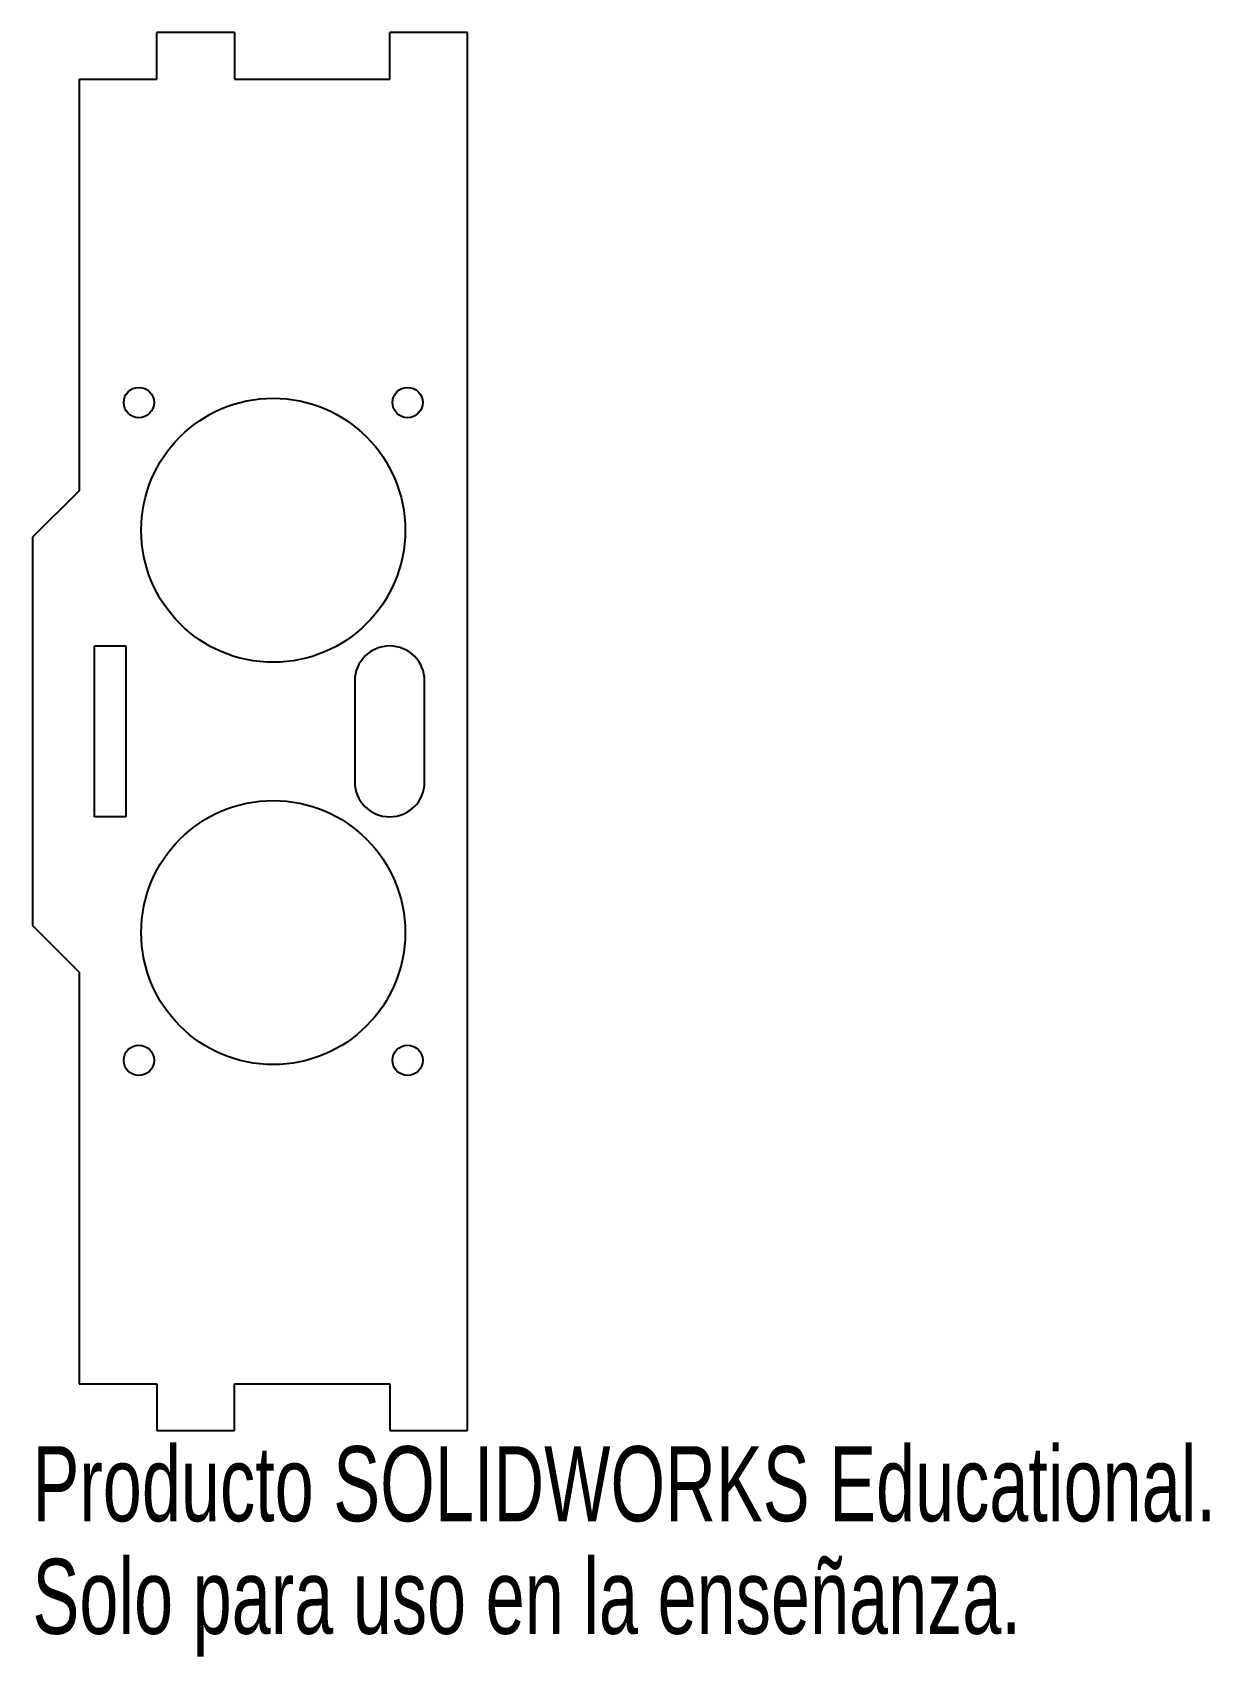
# Model space of a CAD drawing. Header units: millimetres. Extents: x -16 to 60, y -60 to 45.
import ezdxf

# ---------------------------------------------------------------- set-up
doc = ezdxf.new("R2010")
doc.units = ezdxf.units.MM
doc.styles.add('SLDTEXTSTYLE0', font='TXT', dxfattribs={"width": 0.7})

msp = doc.modelspace()

# ---------------------------------------------------------------- linework, layer by layer
at = {"color": 7, "linetype": 'Continuous', "lineweight": 25}
for p, q in [((-7.5, 42), (-7.5, 45)), ((-2.5, 45), (-7.5, 45)), ((-2.5, 45), (-2.5, 42)), ((7.5, 42), (7.5, 45)), ((12.5, 45), (7.5, 45)), ((12.5, -45), (12.5, 45)), ((-12.5, 42), (-7.5, 42)), ((-12.5, 42), (-12.5, 15.5)), ((-2.5, 42), (7.5, 42)), ((-12.5, 15.5), (-15.5, 12.5)), ((-15.5, 12.5), (-15.5, -12.5)), ((-11.5, -5.5), (-11.5, 5.5)), ((-11.5, 5.5), (-9.5, 5.5)), ((-9.5, 5.5), (-9.5, -5.5)), ((5.25, 3.25), (5.25, -3.25)), ((9.75, -3.25), (9.75, 3.25)), ((-9.5, -5.5), (-11.5, -5.5)), ((-15.5, -12.5), (-12.5, -15.5)), ((-12.5, -15.5), (-12.5, -42)), ((-12.5, -42), (-7.5, -42)), ((-7.5, -42), (-7.5, -45)), ((-2.5, -42), (7.5, -42)), ((-2.5, -45), (-2.5, -42)), ((7.5, -42), (7.5, -45)), ((-7.5, -45), (-2.5, -45)), ((7.5, -45), (12.5, -45))]:
    msp.add_line(p, q, dxfattribs=at)
for centre, radius in [((-8.65, 21.175), 0.975), ((8.65, 21.175), 0.975), ((0, 12.95), 8.5), ((0, -12.95), 8.5), ((-8.65, -21.175), 0.975), ((8.65, -21.175), 0.975)]:
    msp.add_circle(centre, radius, dxfattribs=at)
for centre, start, end in [((7.5, 3.25), 0, 180), ((7.5, -3.25), 180, 0)]:
    msp.add_arc(centre, 2.25, start, end, dxfattribs=at)

# ---------------------------------------------------------------- texts
at = {"color": 7, "linetype": 'Continuous', "char_height": 4.83362, "attachment_point": 1, "style": 'SLDTEXTSTYLE0'}
for s, insert in [('Producto SOLIDWORKS Educational.', (-15.5, -46.02)), ('Solo para uso en la enseñanza.', (-15.5, -53.27))]:
    msp.add_mtext(s, dxfattribs=dict(at, insert=insert))

doc.saveas('drawing.dxf')
